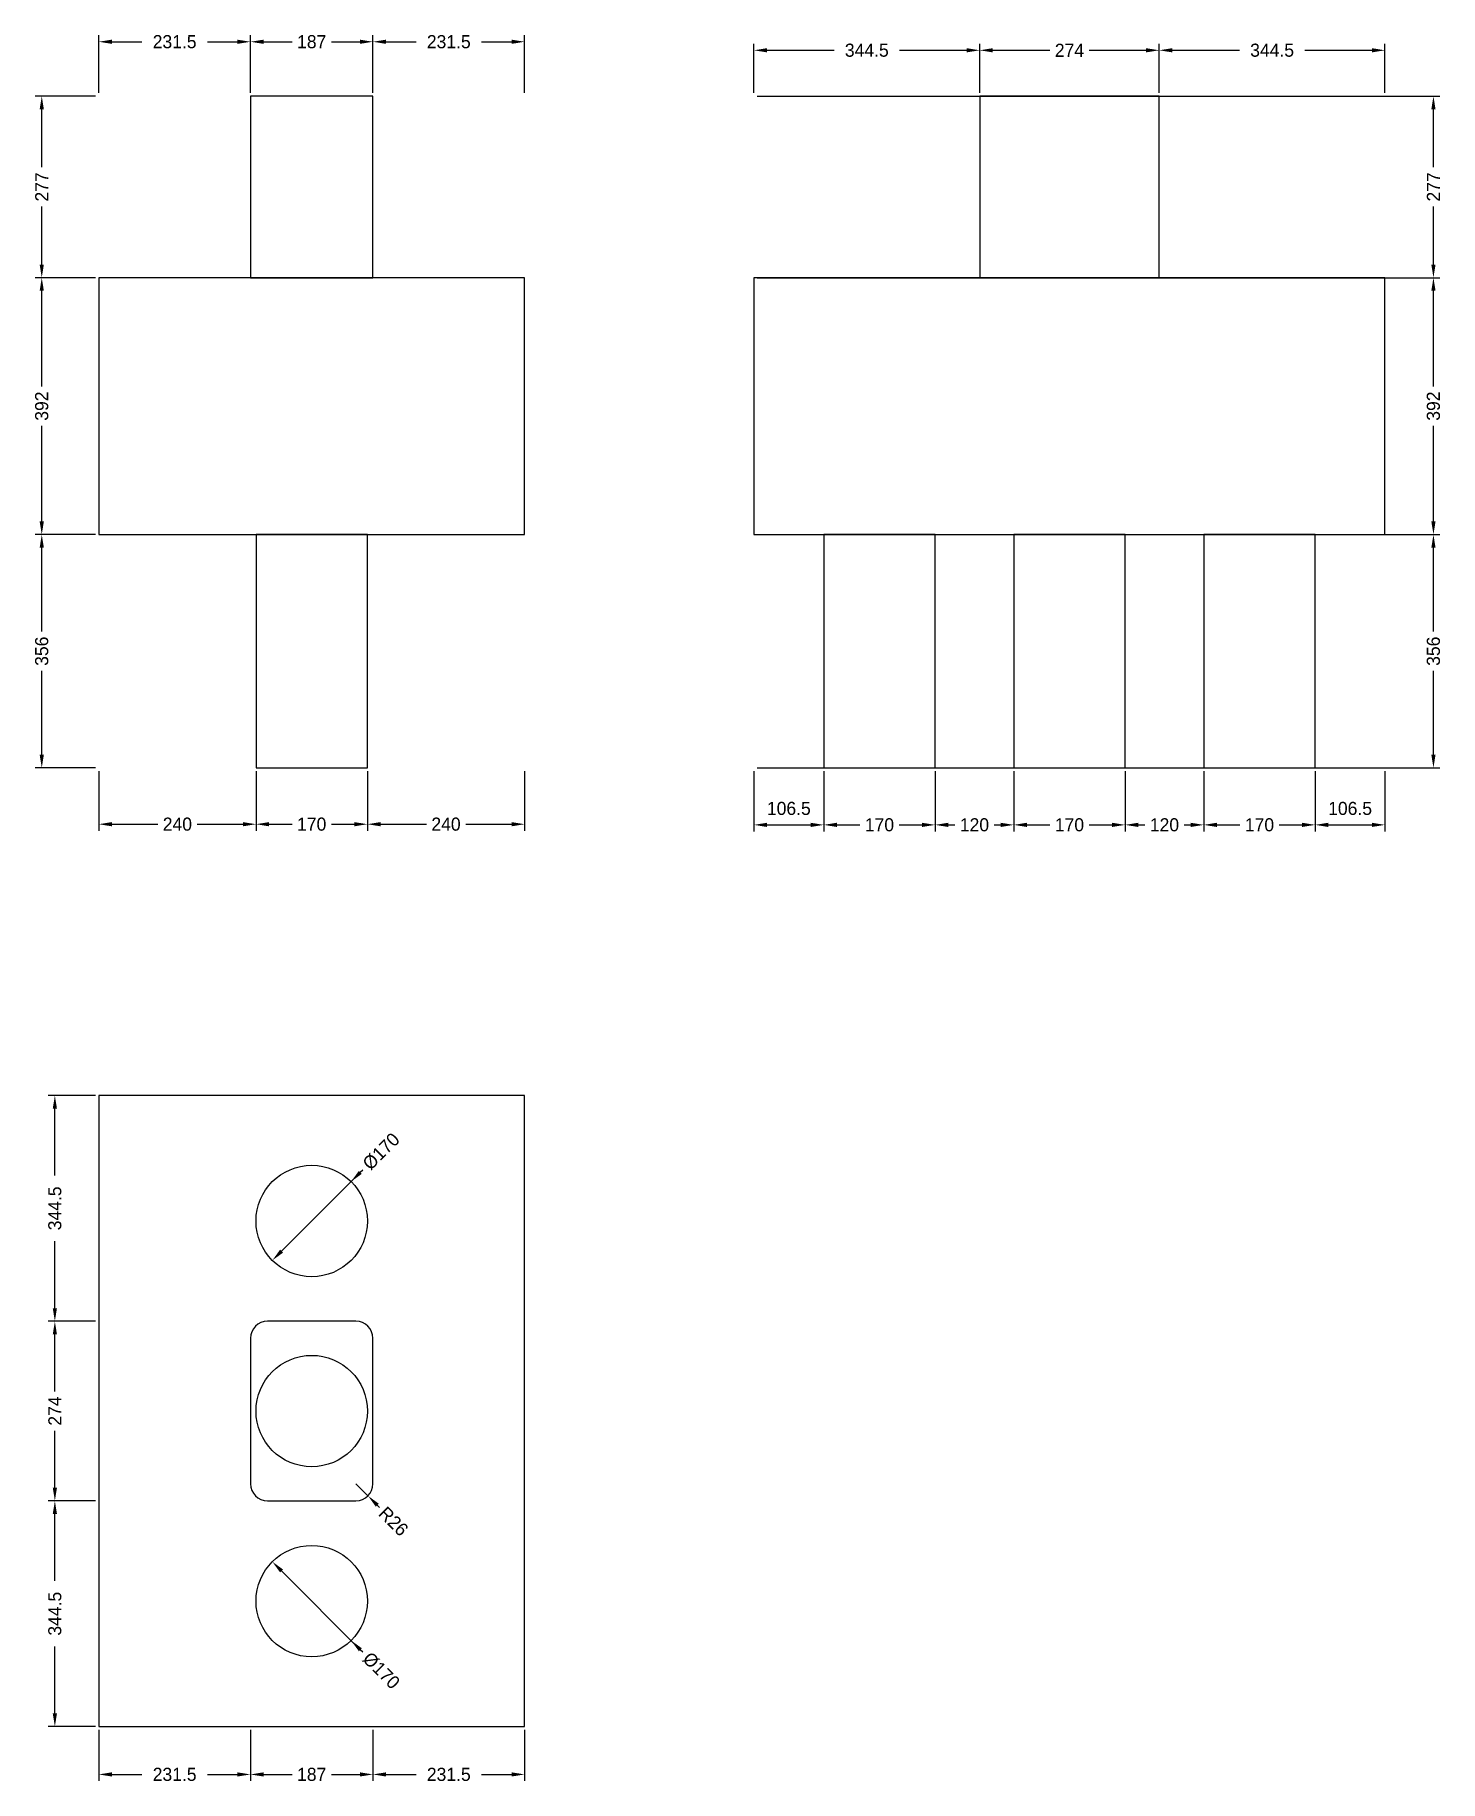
# Model space of a CAD drawing. Header units: metres. Extents: x -97 to 2047, y -83 to 2581.
import ezdxf

# ---------------------------------------------------------------- set-up
doc = ezdxf.new("R2010")
doc.units = ezdxf.units.M
for name, color, linetype in [('chengtai', 7, 'Continuous'), ('dunzhu', 7, 'Continuous'), ('zhuangji', 7, 'Continuous')]:
    doc.layers.add(name, color=color, linetype=linetype)

# ---------------------------------------------------------------- blocks, each defined once
blk = doc.blocks.new('_CLOSEDFILLED')
at = {"color": 0, "linetype": 'BYBLOCK'}
blk.add_solid([(-1, 0.16), (0, 0), (-1, -0.16)], dxfattribs=at)

msp = doc.modelspace()

# ---------------------------------------------------------------- linework, layer by layer
at = {"color": 7}
for p, q in [((0, 2493), (0, 2581)), ((20, 2571), (65.8, 2571)), ((165.8, 2571), (211.5, 2571)), ((231.5, 2493), (231.5, 2581)), ((231.5, 2493), (231.5, 2581)), ((251.5, 2571), (295, 2571)), ((355, 2571), (398.5, 2571)), ((418.5, 2493), (418.5, 2581)), ((418.5, 2493), (418.5, 2581)), ((438.5, 2571), (484.2, 2571)), ((584.2, 2571), (630, 2571)), ((650, 2493), (650, 2581)), ((1000, 2493), (1000, 2568)), ((1020, 2558), (1122.2, 2558)), ((1222.2, 2558), (1324.5, 2558)), ((1344.5, 2493), (1344.5, 2568)), ((1344.5, 2493), (1344.5, 2568)), ((1364.5, 2558), (1451.5, 2558)), ((1511.5, 2558), (1598.5, 2558)), ((1618.5, 2493), (1618.5, 2568)), ((1618.5, 2493), (1618.5, 2568)), ((1638.5, 2558), (1740.8, 2558)), ((1840.8, 2558), (1943, 2558)), ((1963, 2493), (1963, 2568)), ((-5, 2488), (-97, 2488)), ((1005, 2488), (2047, 2488)), ((-87, 2379.5), (-87, 2468)), ((2037, 2379.5), (2037, 2468)), ((-87, 2231), (-87, 2319.5)), ((2037, 2231), (2037, 2319.5)), ((-5, 2211), (-97, 2211)), ((-5, 2211), (-97, 2211)), ((-87, 2045), (-87, 2191)), ((1005, 2211), (2047, 2211)), ((1005, 2211), (2047, 2211)), ((2037, 2045), (2037, 2191)), ((-87, 1839), (-87, 1985)), ((2037, 1839), (2037, 1985)), ((-5, 1819), (-97, 1819)), ((-5, 1819), (-97, 1819)), ((1005, 1819), (2047, 1819)), ((1005, 1819), (2047, 1819)), ((-87, 1671), (-87, 1799)), ((2037, 1671), (2037, 1799)), ((-87, 1483), (-87, 1611)), ((2037, 1483), (2037, 1611)), ((-5, 1463), (-97, 1463)), ((0, 1458), (0, 1367)), ((240, 1458), (240, 1367)), ((240, 1458), (240, 1367)), ((410, 1458), (410, 1367)), ((410, 1458), (410, 1367)), ((650, 1458), (650, 1367)), ((1000, 1458), (1000, 1366)), ((1005, 1463), (2047, 1463)), ((1106.5, 1458), (1106.5, 1366)), ((1106.5, 1458), (1106.5, 1366)), ((1276.5, 1458), (1276.5, 1366)), ((1276.5, 1458), (1276.5, 1366)), ((1396.5, 1458), (1396.5, 1366)), ((1396.5, 1458), (1396.5, 1366)), ((1566.5, 1458), (1566.5, 1366)), ((1566.5, 1458), (1566.5, 1366)), ((1686.5, 1458), (1686.5, 1366)), ((1686.5, 1458), (1686.5, 1366)), ((1856.5, 1458), (1856.5, 1366)), ((1856.5, 1458), (1856.5, 1366)), ((1963, 1458), (1963, 1366)), ((20, 1377), (90, 1377)), ((150, 1377), (220, 1377)), ((260, 1377), (295, 1377)), ((355, 1377), (390, 1377)), ((430, 1377), (500, 1377)), ((560, 1377), (630, 1377)), ((1020, 1376), (1086.5, 1376)), ((1126.5, 1376), (1161.5, 1376)), ((1221.5, 1376), (1256.5, 1376)), ((1296.5, 1376), (1306.5, 1376)), ((1366.5, 1376), (1376.5, 1376)), ((1416.5, 1376), (1451.5, 1376)), ((1511.5, 1376), (1546.5, 1376)), ((1586.5, 1376), (1596.5, 1376)), ((1656.5, 1376), (1666.5, 1376)), ((1706.5, 1376), (1741.5, 1376)), ((1801.5, 1376), (1836.5, 1376)), ((1876.5, 1376), (1943, 1376)), ((-5, 963), (-77, 963)), ((-67, 840.8), (-67, 943)), ((399.2, 845.7), (279, 725.5)), ((402.8, 849.3), (399.2, 845.7)), ((-67, 638.5), (-67, 740.8)), ((-5, 618.5), (-77, 618.5)), ((-5, 618.5), (-77, 618.5)), ((-67, 511.5), (-67, 598.5)), ((-67, 364.5), (-67, 451.5)), ((392.5, 370.5), (410.9, 352.1)), ((-5, 344.5), (-77, 344.5)), ((-5, 344.5), (-77, 344.5)), ((-67, 222.2), (-67, 324.5)), ((428.6, 334.4), (425, 338)), ((399.2, 117.3), (279, 237.5)), ((-67, 20), (-67, 122.2)), ((402.8, 113.7), (399.2, 117.3)), ((-5, 0), (-77, 0)), ((0, -5), (0, -83)), ((231.5, -5), (231.5, -83)), ((231.5, -5), (231.5, -83)), ((418.5, -5), (418.5, -83)), ((418.5, -5), (418.5, -83)), ((650, -5), (650, -83)), ((20, -73), (65.8, -73)), ((165.8, -73), (211.5, -73)), ((251.5, -73), (295, -73)), ((355, -73), (398.5, -73)), ((438.5, -73), (484.2, -73)), ((584.2, -73), (630, -73))]:
    msp.add_line(p, q, dxfattribs=at)
at = {"layer": 'chengtai'}
for points in [[(0, 1819), (650, 1819), (650, 2211), (0, 2211), (0, 1819)], [(1000, 1819), (1963, 1819), (1963, 2211), (1000, 2211), (1000, 1819)], [(0, 0), (650, 0), (650, 963), (0, 963), (0, 0)]]:
    msp.add_lwpolyline(points, dxfattribs=at)
at = {"layer": 'Defpoints', "color": 7}
for p in [(0, 2571), (231.5, 2571), (418.5, 2571), (1000, 2558), (1344.5, 2558), (1618.5, 2558), (0, 2488), (0, 2488), (231.5, 2488), (231.5, 2488), (418.5, 2488), (418.5, 2488), (650, 2488), (1000, 2488), (1000, 2488), (1344.5, 2488), (1344.5, 2488), (1618.5, 2488), (1618.5, 2488), (1963, 2488), (-87, 2211), (0, 2211), (0, 2211), (1000, 2211), (1000, 2211), (2037, 2211), (-87, 1819), (0, 1819), (0, 1819), (1000, 1819), (1000, 1819), (2037, 1819), (-87, 1463), (0, 1463), (0, 1463), (240, 1463), (240, 1463), (410, 1463), (410, 1463), (650, 1463), (1000, 1463), (1000, 1463), (1106.5, 1463), (1106.5, 1463), (1276.5, 1463), (1276.5, 1463), (1396.5, 1463), (1396.5, 1463), (1566.5, 1463), (1566.5, 1463), (1686.5, 1463), (1686.5, 1463), (1856.5, 1463), (1856.5, 1463), (1963, 1463), (2037, 1463), (0, 1377), (240, 1377), (410, 1377), (1000, 1376), (1106.5, 1376), (1276.5, 1376), (1396.5, 1376), (1566.5, 1376), (1686.5, 1376), (1856.5, 1376), (0, 963), (385.1, 831.6), (325, 771.5), (-67, 618.5), (0, 618.5), (0, 618.5), (392.5, 370.5), (410.9, 352.1), (-67, 344.5), (0, 344.5), (0, 344.5), (325, 191.5), (385.1, 131.4), (-67, 0), (0, 0), (0, 0), (231.5, 0), (231.5, 0), (418.5, 0), (418.5, 0), (650, 0), (0, -73), (231.5, -73), (418.5, -73)]:
    msp.add_point(p, dxfattribs=at)
at = {"layer": 'dunzhu'}
for p, q in [((392.5, 618.5), (257.5, 618.5)), ((231.5, 592.5), (231.5, 370.5)), ((418.5, 370.5), (418.5, 592.5)), ((257.5, 344.5), (392.5, 344.5))]:
    msp.add_line(p, q, dxfattribs=at)
for points in [[(231.5, 2211), (418.5, 2211), (418.5, 2488), (231.5, 2488), (231.5, 2211)], [(1344.5, 2211), (1618.5, 2211), (1618.5, 2488), (1344.5, 2488), (1344.5, 2211)]]:
    msp.add_lwpolyline(points, dxfattribs=at)
for centre, start, end in [((257.5, 592.5), 90, 180), ((392.5, 592.5), 0, 90), ((257.5, 370.5), 180, 270), ((392.5, 370.5), 270, 360)]:
    msp.add_arc(centre, 26, start, end, dxfattribs=at)
at = {"layer": 'zhuangji'}
for points in [[(240, 1463), (410, 1463), (410, 1819), (240, 1819), (240, 1463)], [(1106.5, 1463), (1276.5, 1463), (1276.5, 1819), (1106.5, 1819), (1106.5, 1463)], [(1396.5, 1463), (1566.5, 1463), (1566.5, 1819), (1396.5, 1819), (1396.5, 1463)], [(1686.5, 1463), (1856.5, 1463), (1856.5, 1819), (1686.5, 1819), (1686.5, 1463)]]:
    msp.add_lwpolyline(points, dxfattribs=at)
for centre in [(325, 771.5), (325, 771.5), (325, 481.5), (325, 481.5), (325, 191.5), (325, 191.5)]:
    msp.add_circle(centre, 85, dxfattribs=at)

# ---------------------------------------------------------------- block references
at = {"color": 7, "xscale": 20, "yscale": 20}
for p, rotation in [((0, 2571), 180), ((231.5, 2571), 180), ((418.5, 2571), 180), ((1000, 2558), 180), ((1344.5, 2558), 180), ((1618.5, 2558), 180), ((-87, 2488), 90), ((2037, 2488), 90), ((-87, 2211), 270), ((2037, 2211), 270), ((-87, 2211), 90), ((2037, 2211), 90), ((-87, 1819), 270), ((2037, 1819), 270), ((-87, 1819), 90), ((2037, 1819), 90), ((-87, 1463), 270), ((2037, 1463), 270), ((0, 1377), 180), ((240, 1377), 180), ((410, 1377), 180), ((1000, 1376), 180), ((1106.5, 1376), 180), ((1276.5, 1376), 180), ((1396.5, 1376), 180), ((1566.5, 1376), 180), ((1686.5, 1376), 180), ((1856.5, 1376), 180), ((-67, 963), 90), ((385.1, 831.6), 225), ((264.9, 711.4), 225), ((-67, 618.5), 270), ((-67, 618.5), 90), ((-67, 344.5), 270), ((410.9, 352.1), 135), ((-67, 344.5), 90), ((264.9, 251.6), 135), ((385.1, 131.4), 135), ((-67, 0), 270), ((0, -73), 180), ((231.5, -73), 180), ((418.5, -73), 180)]:
    msp.add_blockref('_CLOSEDFILLED', p, dxfattribs=dict(at, rotation=rotation))
for p in [(231.5, 2571), (418.5, 2571), (650, 2571), (1344.5, 2558), (1618.5, 2558), (1963, 2558), (240, 1377), (410, 1377), (650, 1377), (1106.5, 1376), (1276.5, 1376), (1396.5, 1376), (1566.5, 1376), (1686.5, 1376), (1856.5, 1376), (1963, 1376), (231.5, -73), (418.5, -73), (650, -73)]:
    msp.add_blockref('_CLOSEDFILLED', p, dxfattribs=at)

# ---------------------------------------------------------------- texts
at = {"color": 7, "char_height": 20, "attachment_point": 5}
for s, insert in [('231.5', (115.8, 2571)), ('187', (325, 2571)), ('231.5', (534.2, 2571)), ('344.5', (1172.2, 2558)), ('274', (1481.5, 2558)), ('344.5', (1790.8, 2558)), ('240', (120, 1377)), ('170', (325, 1377)), ('240', (530, 1377)), ('106.5', (1053.2, 1401)), ('170', (1191.5, 1376)), ('120', (1336.5, 1376)), ('170', (1481.5, 1376)), ('120', (1626.5, 1376)), ('170', (1771.5, 1376)), ('106.5', (1909.8, 1401)), ('231.5', (115.8, -73)), ('187', (325, -73)), ('231.5', (534.2, -73))]:
    msp.add_mtext(s, dxfattribs=dict(at, insert=insert))
for s, insert, rotation in [('277', (-87, 2349.5), 90), ('277', (2037, 2349.5), 90), ('392', (-87, 2015), 90), ('392', (2037, 2015), 90), ('356', (-87, 1641), 90), ('356', (2037, 1641), 90), ('%%c170', (431.1, 877.6), 45), ('344.5', (-67, 790.8), 90), ('274', (-67, 481.5), 90), ('R26', (449.8, 313.2), 315), ('344.5', (-67, 172.2), 90), ('%%c170', (431.1, 85.4), 315)]:
    msp.add_mtext(s, dxfattribs=dict(at, insert=insert, rotation=rotation))

doc.saveas('drawing.dxf')
